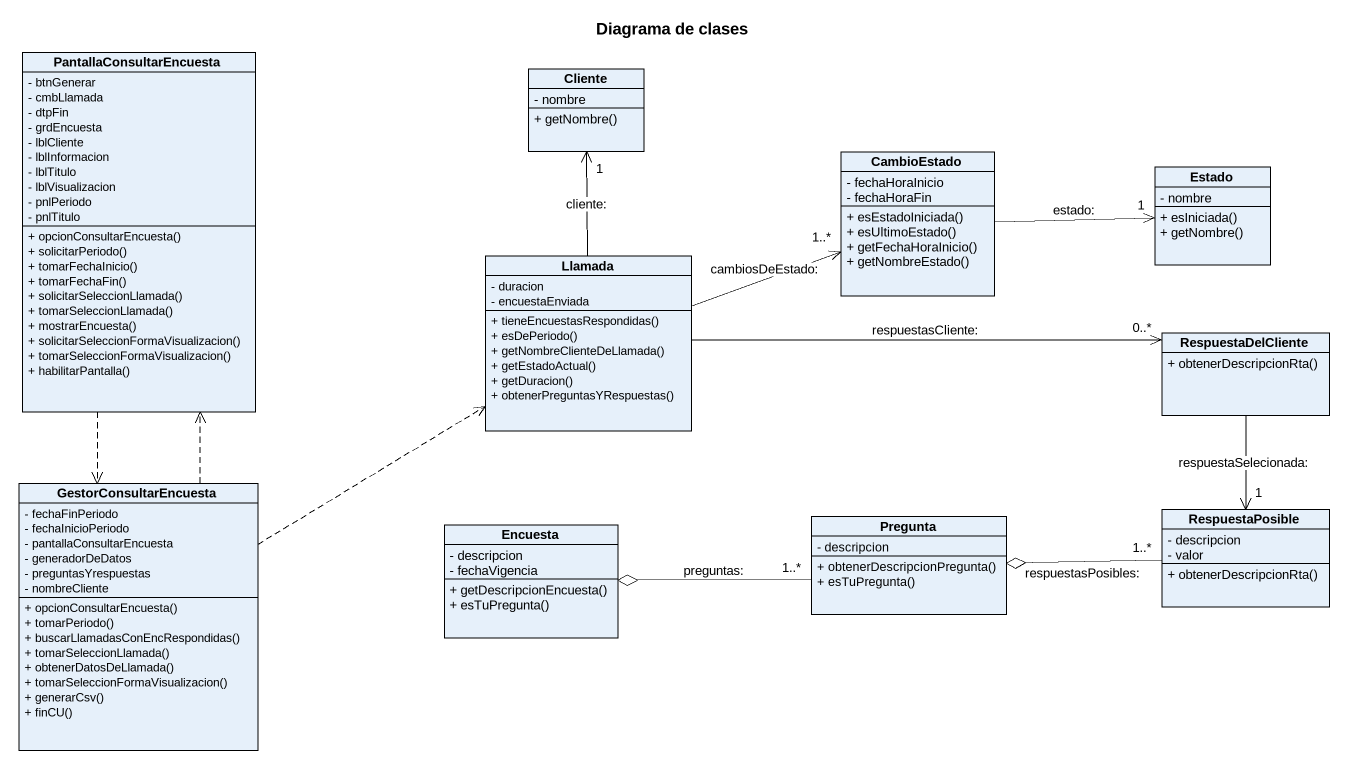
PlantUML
@startuml
title Diagrama de clases
hide circle
hide empty members
skinparam classAttributeIconSize 0
class PantallaConsultarEncuesta {
  - btnGenerar
  - cmbLlamada
  - dtpFin
  - grdEncuesta
  - lblCliente
  - lblInformacion
  - lblTitulo
  - lblVisualizacion
  - pnlPeriodo
  - pnlTitulo
  + opcionConsultarEncuesta()
  + solicitarPeriodo()
  + tomarFechaInicio()
  + tomarFechaFin()
  + solicitarSeleccionLlamada()
  + tomarSeleccionLlamada()
  + mostrarEncuesta()
  + solicitarSeleccionFormaVisualizacion()
  + tomarSeleccionFormaVisualizacion()
  + habilitarPantalla()
}
class Cliente {
  - nombre
  + getNombre()
}
class CambioEstado {
  - fechaHoraInicio
  - fechaHoraFin
  + esEstadoIniciada()
  + esUltimoEstado()
  + getFechaHoraInicio()
  + getNombreEstado()
}
class Estado {
  - nombre
  + esIniciada()
  + getNombre()
}
class Llamada {
  - duracion
  - encuestaEnviada
  + tieneEncuestasRespondidas()
  + esDePeriodo()
  + getNombreClienteDeLlamada()
  + getEstadoActual()
  + getDuracion()
  + obtenerPreguntasYRespuestas()
}
class RespuestaDelCliente {
  + obtenerDescripcionRta()
}
class GestorConsultarEncuesta {
  - fechaFinPeriodo
  - fechaInicioPeriodo
  - pantallaConsultarEncuesta
  - generadorDeDatos
  - preguntasYrespuestas
  - nombreCliente
  + opcionConsultarEncuesta()
  + tomarPeriodo()
  + buscarLlamadasConEncRespondidas()
  + tomarSeleccionLlamada()
  + obtenerDatosDeLlamada()
  + tomarSeleccionFormaVisualizacion()
  + generarCsv()
  + finCU()
}
class Encuesta {
  - descripcion
  - fechaVigencia
  + getDescripcionEncuesta()
  + esTuPregunta()
}
class Pregunta {
  - descripcion
  + obtenerDescripcionPregunta()
  + esTuPregunta()
}
class RespuestaPosible {
  - descripcion
  - valor
  + obtenerDescripcionRta()
}
PantallaConsultarEncuesta ..> GestorConsultarEncuesta
CambioEstado -right-> "1" Estado : estado:
Llamada -up-> "1" Cliente : cliente:
Llamada -right-> "1..*" CambioEstado : cambiosDeEstado:
Llamada -right-> "0..*" RespuestaDelCliente : respuestasCliente:
RespuestaDelCliente --> "1" RespuestaPosible : respuestaSelecionada:
GestorConsultarEncuesta .up.> PantallaConsultarEncuesta
GestorConsultarEncuesta .up.> Llamada
Pregunta "1..*" -left-o Encuesta : preguntas:
RespuestaPosible "1..*" -left-o Pregunta : respuestasPosibles:
@enduml
